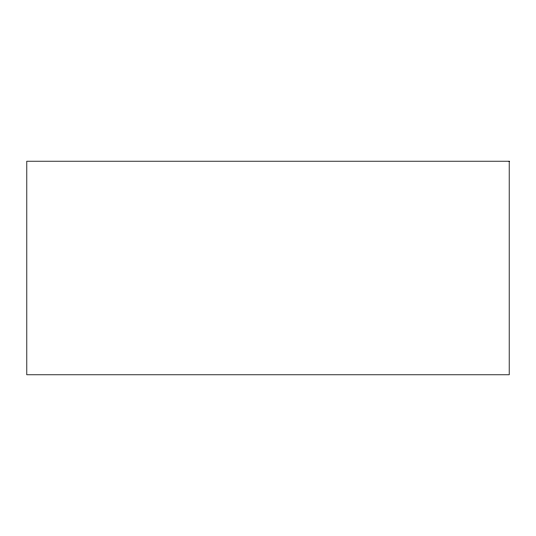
<?xml version="1.0" encoding="UTF-8"?>
<svg xmlns="http://www.w3.org/2000/svg" width="536" height="536" viewBox="0 0 536 536"><rect width="100%" height="100%" fill="white"/><g stroke="black" fill="none" stroke-linecap="round" stroke-linejoin="round"><path stroke-width="0.8" d="M509.2 161.215L26.8 161.215L26.8 374.785L509.2 374.785L509.2 161.215"/></g></svg>
